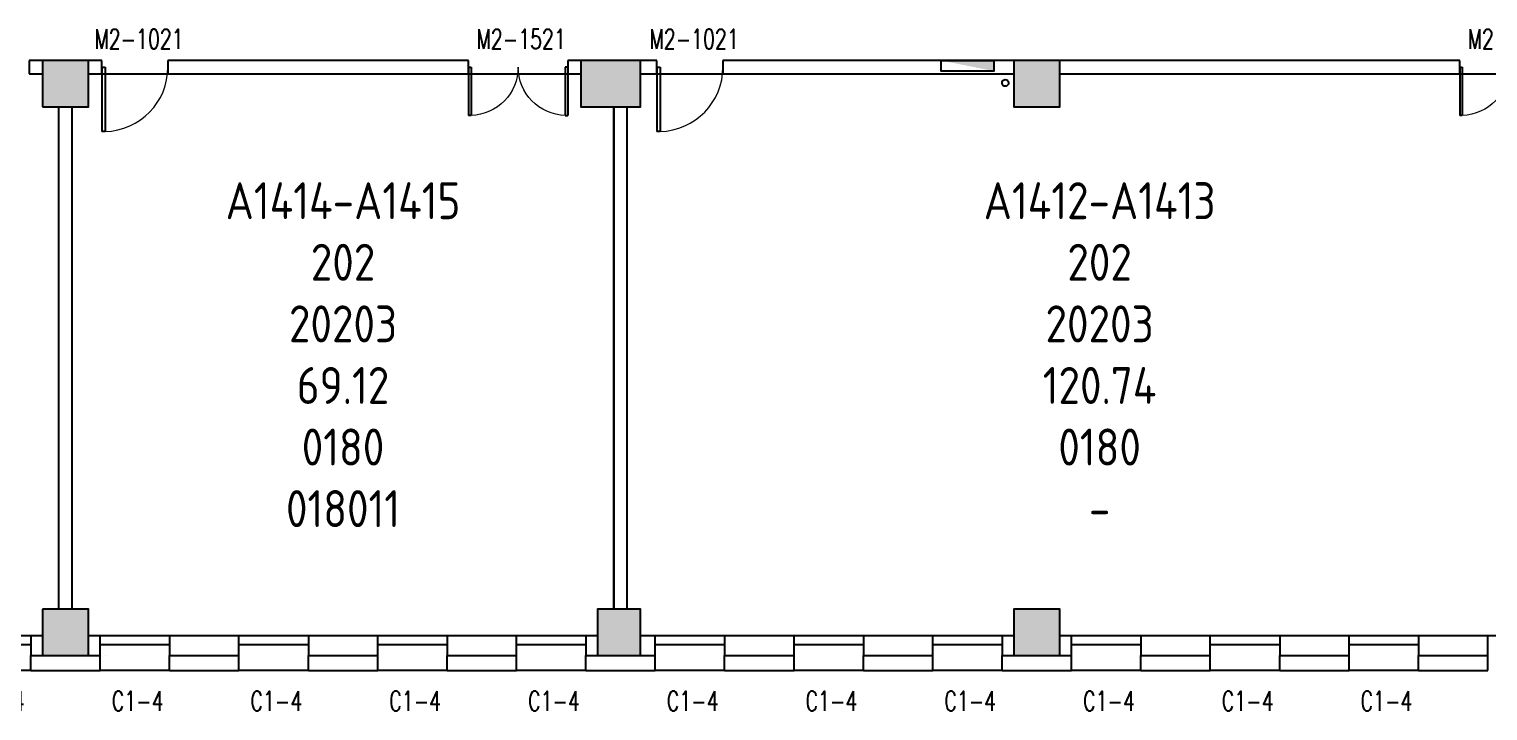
# Model space of a CAD drawing. Extents: x 2066852 to 2142668, y 313528 to 416301.
# Drawn here: x 2101063 to 2123138, y 382828 to 393138 of the extents above; entities that cross this region are included whole.
import ezdxf

# ---------------------------------------------------------------- set-up
doc = ezdxf.new("R2010")
doc.units = 0
doc.header["$LTSCALE"] = 1000
doc.header["$MEASUREMENT"] = 0
for name, color, linetype in [('body', 30, 'Continuous'), ('RM$', 5, 'Continuous'), ('RM$TXT', 5, 'Continuous'), ('消防', 222, 'Continuous')]:
    doc.layers.add(name, color=color, linetype=linetype)
doc.styles.add('_TCH_WINDOW', font='txt.shx', dxfattribs={"height": 3.5, "bigfont": 'hztxt.shx'})
doc.styles.get("Standard").update_dxf_attribs({"font": 'gbenor.shx', "bigfont": 'gbcbig.shx'})

# ---------------------------------------------------------------- blocks, each defined once
blk = doc.blocks.new('cde')
at = {"layer": '消防'}
blk.add_hatch(color=256, dxfattribs=at).paths.add_polyline_path([(-873427, -271674), (-874227, -271674), (-873427, -271834)])
blk.add_lwpolyline([(-874227, -271674), (-873427, -271674), (-873427, -271834), (-874227, -271834)], close=True, dxfattribs=at)
blk = doc.blocks.new('$WINLIB2D$00000004')
for p, q in [((-0.5, 0.5), (0.5, 0.5)), ((-0.5, 0.241), (0.5, 0.241)), ((-0.5, -0.5), (0.5, -0.5))]:
    blk.add_line(p, q)
blk = doc.blocks.new('$DorLib2D$00000001')
for p, q in [((0.45, 0.975), (0.5, 0.975)), ((0.45, 0), (0.45, 0.975)), ((0.5, 0), (0.5, 0.975)), ((0.5, 0), (0.45, 0))]:
    blk.add_line(p, q)
at = {"lineweight": 13}
blk.add_arc((0.475, 0), 0.975, 91.4693, 180, dxfattribs=at)
blk = doc.blocks.new('$DorLib2D$00000002')
for p, q in [((-0.5, 0), (-0.5, 0.4875)), ((-0.475, 0.4875), (-0.5, 0.4875)), ((-0.475, 0), (-0.475, 0.4875)), ((0.475, 0), (0.475, 0.4875)), ((0.475, 0.4875), (0.5, 0.4875)), ((0.5, 0), (0.5, 0.4875)), ((-0.5, 0), (-0.475, 0)), ((0.5, 0), (0.475, 0))]:
    blk.add_line(p, q)
at = {"lineweight": 13}
for centre, start, end in [((-0.4875, 0), 0, 88.53072), ((0.4875, 0), 91.46928, 180)]:
    blk.add_arc(centre, 0.4875, start, end, dxfattribs=at)

msp = doc.modelspace()

# ---------------------------------------------------------------- hatches: boundary and pattern name
at = {"layer": 'body'}
for points in [[(2101263, 391964), (2101963, 391964), (2101963, 392664), (2101263, 392664)], [(2109413, 391964), (2110313, 391964), (2110313, 392664), (2109413, 392664)], [(2115963, 391964), (2116663, 391964), (2116663, 392664), (2115963, 392664)], [(2101263, 383665), (2101963, 383665), (2101963, 384364), (2101263, 384364)], [(2109663, 383665), (2110313, 383665), (2110313, 384364), (2109663, 384364)], [(2115963, 383665), (2116663, 383665), (2116663, 384364), (2115963, 384364)]]:
    msp.add_hatch(color=256, dxfattribs=at).paths.add_polyline_path(points)

# ---------------------------------------------------------------- linework, layer by layer
for p, q in [((2101263, 392664), (2101063, 392664)), ((2101063, 392664), (2101063, 392464)), ((2101963, 392664), (2101263, 392664)), ((2101263, 392664), (2101263, 391964)), ((2102163, 392664), (2101963, 392664)), ((2101963, 391964), (2101963, 392664)), ((2102163, 392464), (2102163, 392664)), ((2107713, 392664), (2103163, 392664)), ((2103163, 392664), (2103163, 392464)), ((2107713, 392464), (2107713, 392664)), ((2109413, 392664), (2109213, 392664)), ((2109213, 392664), (2109213, 392464)), ((2110313, 392664), (2109413, 392664)), ((2109413, 392664), (2109413, 391964)), ((2110563, 392664), (2110313, 392664)), ((2110313, 391964), (2110313, 392664)), ((2110563, 392464), (2110563, 392664)), ((2115963, 392664), (2111563, 392664)), ((2111563, 392664), (2111563, 392464)), ((2116663, 392664), (2115963, 392664)), ((2115963, 392664), (2115963, 391964)), ((2122713, 392664), (2116663, 392664)), ((2116663, 391964), (2116663, 392664)), ((2122713, 392464), (2122713, 392664)), ((2101063, 392464), (2101263, 392464)), ((2101963, 392464), (2102163, 392464)), ((2103163, 392464), (2107713, 392464)), ((2109213, 392464), (2109413, 392464)), ((2110313, 392464), (2110563, 392464)), ((2111563, 392464), (2115963, 392464)), ((2116663, 392464), (2122713, 392464)), ((2101263, 391964), (2101963, 391964)), ((2101513, 384364), (2101513, 391964)), ((2101713, 384364), (2101713, 391964)), ((2109413, 391964), (2110313, 391964)), ((2109913, 384364), (2109913, 391964)), ((2110113, 384364), (2110113, 391964)), ((2115963, 391964), (2116663, 391964)), ((2101963, 384364), (2101263, 384364)), ((2101263, 384364), (2101263, 383665)), ((2101963, 383665), (2101963, 384364)), ((2110313, 384364), (2109663, 384364)), ((2109663, 384364), (2109663, 383665)), ((2110313, 383665), (2110313, 384364)), ((2116663, 384364), (2115963, 384364)), ((2115963, 384364), (2115963, 383665)), ((2116663, 383665), (2116663, 384364)), ((2101263, 383964), (2101088, 383964)), ((2101088, 383964), (2101088, 383665)), ((2102138, 383964), (2101963, 383964)), ((2102138, 383665), (2102138, 383964)), ((2102213, 383964), (2102213, 383964)), ((2104238, 383964), (2103188, 383964)), ((2103188, 383964), (2103188, 383665)), ((2104238, 383665), (2104238, 383964)), ((2106338, 383964), (2105288, 383964)), ((2105288, 383964), (2105288, 383665)), ((2106338, 383665), (2106338, 383964)), ((2108438, 383964), (2107388, 383964)), ((2107388, 383964), (2107388, 383665)), ((2108438, 383665), (2108438, 383964)), ((2109663, 383964), (2109488, 383964)), ((2109488, 383964), (2109488, 383665)), ((2110538, 383964), (2110313, 383964)), ((2110538, 383665), (2110538, 383964)), ((2112638, 383964), (2111588, 383964)), ((2111588, 383964), (2111588, 383665)), ((2112638, 383665), (2112638, 383964)), ((2114738, 383964), (2113688, 383964)), ((2113688, 383964), (2113688, 383665)), ((2114738, 383665), (2114738, 383964)), ((2115963, 383964), (2115788, 383964)), ((2115788, 383964), (2115788, 383665)), ((2116838, 383964), (2116663, 383964)), ((2116838, 383665), (2116838, 383964)), ((2118938, 383964), (2117888, 383964)), ((2117888, 383964), (2117888, 383665)), ((2118938, 383665), (2118938, 383964)), ((2121038, 383964), (2119988, 383964)), ((2119988, 383964), (2119988, 383665)), ((2121038, 383665), (2121038, 383964)), ((2123138, 383964), (2122088, 383964)), ((2122088, 383964), (2122088, 383665)), ((2123138, 383665), (2123138, 383964)), ((2101088, 383665), (2101263, 383665)), ((2101088, 383440), (2101088, 383665)), ((2101263, 383665), (2101963, 383665)), ((2101963, 383665), (2102138, 383665)), ((2102138, 383440), (2102138, 383665)), ((2102213, 383665), (2102213, 383665)), ((2103188, 383665), (2104238, 383665)), ((2103188, 383440), (2103188, 383665)), ((2104238, 383440), (2104238, 383665)), ((2105288, 383665), (2106338, 383665)), ((2105288, 383440), (2105288, 383665)), ((2106338, 383440), (2106338, 383665)), ((2107388, 383665), (2108438, 383665)), ((2107388, 383440), (2107388, 383665)), ((2108438, 383440), (2108438, 383665)), ((2109488, 383665), (2109663, 383665)), ((2109488, 383440), (2109488, 383665)), ((2109663, 383665), (2110313, 383665)), ((2110313, 383665), (2110538, 383665)), ((2110538, 383440), (2110538, 383665)), ((2111588, 383665), (2112638, 383665)), ((2111588, 383440), (2111588, 383665)), ((2112638, 383440), (2112638, 383665)), ((2113688, 383665), (2114738, 383665)), ((2113688, 383440), (2113688, 383665)), ((2114738, 383440), (2114738, 383665)), ((2115788, 383665), (2115963, 383665)), ((2115788, 383440), (2115788, 383665)), ((2115963, 383665), (2116663, 383665)), ((2116663, 383665), (2116838, 383665)), ((2116838, 383440), (2116838, 383665)), ((2117888, 383665), (2118938, 383665)), ((2117888, 383440), (2117888, 383665)), ((2118938, 383440), (2118938, 383665)), ((2119988, 383665), (2121038, 383665)), ((2119988, 383440), (2119988, 383665)), ((2121038, 383440), (2121038, 383665)), ((2122088, 383665), (2123138, 383665)), ((2122088, 383440), (2122088, 383665)), ((2123138, 383440), (2123138, 383665)), ((2101088, 383440), (2101613, 383440)), ((2101613, 383440), (2102138, 383440)), ((2103188, 383440), (2104238, 383440)), ((2105288, 383440), (2106338, 383440)), ((2107388, 383440), (2108438, 383440)), ((2109488, 383440), (2110013, 383440)), ((2109713, 383440), (2110538, 383440)), ((2111588, 383440), (2112638, 383440)), ((2113688, 383440), (2114738, 383440)), ((2115788, 383440), (2116463, 383440)), ((2116463, 383440), (2116838, 383440)), ((2117888, 383440), (2118938, 383440)), ((2119988, 383440), (2121038, 383440)), ((2122088, 383440), (2123138, 383440))]:
    msp.add_line(p, q, dxfattribs=at)
at = {"layer": 'RM$', "const_width": 1}
msp.add_lwpolyline([(2097513, 392464), (2097513, 383964), (2101263, 383964), (2101263, 384364), (2101513, 384364), (2101513, 391964), (2101263, 391964), (2101263, 392464)], close=True, dxfattribs=at)
at = {"layer": 'RM$'}
for points in [[(2101713, 391964), (2101963, 391964), (2101963, 392464), (2109413, 392464), (2109413, 391964), (2109913, 391964), (2109913, 384364), (2109663, 384364), (2109663, 383964), (2101963, 383964), (2101963, 384364), (2101713, 384364)], [(2110113, 391964), (2110313, 391964), (2110313, 392464), (2115963, 392464), (2115963, 391964), (2116663, 391964), (2116663, 392464), (2124413, 392464), (2124413, 383964), (2116663, 383964), (2116663, 384364), (2115963, 384364), (2115963, 383964), (2110313, 383964), (2110313, 384364), (2110113, 384364)]]:
    msp.add_lwpolyline(points, close=True, dxfattribs=at)
at = {"layer": '消防', "linetype": 'Continuous'}
msp.add_circle((2115836, 392325), 50, dxfattribs=at)

# ---------------------------------------------------------------- block references
at = {"layer": 'body'}
ref = msp.add_blockref('$DorLib2D$00000001', (2102663, 392565), dxfattribs=dict(at, xscale=1000, yscale=1000, zscale=1000, rotation=180))
ref.add_attrib('A', 'M2-1021', (2102051, 392841), dxfattribs={"height": 297.5, "style": '_TCH_WINDOW', "width": 0.705882})
ref = msp.add_blockref('$DorLib2D$00000002', (2108463, 392565), dxfattribs=dict(at, xscale=-1500, yscale=1500, zscale=-1500, rotation=180))
ref.add_attrib('A', 'M2-1521', (2107833, 392840), dxfattribs={"height": 297.5, "style": '_TCH_WINDOW', "width": 0.705882})
ref = msp.add_blockref('$DorLib2D$00000001', (2111063, 392565), dxfattribs=dict(at, xscale=1000, yscale=1000, zscale=1000, rotation=180))
ref.add_attrib('A', 'M2-1021', (2110451, 392841), dxfattribs={"height": 297.5, "style": '_TCH_WINDOW', "width": 0.705882})
ref = msp.add_blockref('$DorLib2D$00000002', (2123463, 392565), dxfattribs=dict(at, xscale=-1500, yscale=1500, zscale=-1500, rotation=180))
ref.add_attrib('A', 'M2-1521', (2122833, 392840), dxfattribs={"height": 297.5, "style": '_TCH_WINDOW', "width": 0.705882})
ref = msp.add_blockref('$WINLIB2D$00000004', (2100563, 383702), dxfattribs=dict(at, xscale=-1050, yscale=525, zscale=-1050))
ref.add_attrib('A', 'C1-4', (2100213, 382828), dxfattribs={"height": 297.5, "style": '_TCH_WINDOW', "width": 0.705882})
ref = msp.add_blockref('$WINLIB2D$00000004', (2102663, 383702), dxfattribs=dict(at, xscale=-1050, yscale=525, zscale=-1050))
ref.add_attrib('A', 'C1-4', (2102313, 382828), dxfattribs={"height": 297.5, "style": '_TCH_WINDOW', "width": 0.705882})
ref = msp.add_blockref('$WINLIB2D$00000004', (2104763, 383702), dxfattribs=dict(at, xscale=-1050, yscale=525, zscale=-1050))
ref.add_attrib('A', 'C1-4', (2104413, 382828), dxfattribs={"height": 297.5, "style": '_TCH_WINDOW', "width": 0.705882})
ref = msp.add_blockref('$WINLIB2D$00000004', (2106863, 383702), dxfattribs=dict(at, xscale=-1050, yscale=525, zscale=-1050))
ref.add_attrib('A', 'C1-4', (2106513, 382828), dxfattribs={"height": 297.5, "style": '_TCH_WINDOW', "width": 0.705882})
ref = msp.add_blockref('$WINLIB2D$00000004', (2108963, 383702), dxfattribs=dict(at, xscale=-1050, yscale=525, zscale=-1050))
ref.add_attrib('A', 'C1-4', (2108613, 382828), dxfattribs={"height": 297.5, "style": '_TCH_WINDOW', "width": 0.705882})
ref = msp.add_blockref('$WINLIB2D$00000004', (2111063, 383702), dxfattribs=dict(at, xscale=-1050, yscale=525, zscale=-1050, rotation=359.9999999999991))
ref.add_attrib('A', 'C1-4', (2110713, 382828), dxfattribs={"height": 297.5, "style": '_TCH_WINDOW', "width": 0.705882})
ref = msp.add_blockref('$WINLIB2D$00000004', (2113163, 383702), dxfattribs=dict(at, xscale=-1050, yscale=525, zscale=-1050, rotation=359.9999999999991))
ref.add_attrib('A', 'C1-4', (2112813, 382828), dxfattribs={"height": 297.5, "style": '_TCH_WINDOW', "width": 0.705882})
ref = msp.add_blockref('$WINLIB2D$00000004', (2115263, 383702), dxfattribs=dict(at, xscale=-1050, yscale=525, zscale=-1050, rotation=359.9999999999991))
ref.add_attrib('A', 'C1-4', (2114913, 382828), dxfattribs={"height": 297.5, "style": '_TCH_WINDOW', "width": 0.705882})
ref = msp.add_blockref('$WINLIB2D$00000004', (2117363, 383702), dxfattribs=dict(at, xscale=-1050, yscale=525, zscale=-1050))
ref.add_attrib('A', 'C1-4', (2117013, 382828), dxfattribs={"height": 297.5, "style": '_TCH_WINDOW', "width": 0.705882})
ref = msp.add_blockref('$WINLIB2D$00000004', (2119463, 383702), dxfattribs=dict(at, xscale=-1050, yscale=525, zscale=-1050))
ref.add_attrib('A', 'C1-4', (2119113, 382828), dxfattribs={"height": 297.5, "style": '_TCH_WINDOW', "width": 0.705882})
ref = msp.add_blockref('$WINLIB2D$00000004', (2121563, 383702), dxfattribs=dict(at, xscale=-1050, yscale=525, zscale=-1050))
ref.add_attrib('A', 'C1-4', (2121213, 382828), dxfattribs={"height": 297.5, "style": '_TCH_WINDOW', "width": 0.705882})
at = {"layer": '消防'}
msp.add_blockref('cde', (2989090, 664339), dxfattribs=at)

# ---------------------------------------------------------------- texts
at = {"layer": 'RM$TXT', "char_height": 558.8, "attachment_point": 8}
for s, insert in [('A1414-A1415^M^J202^M^J20203^M^J69.12^M^J0180^M^J018011^M^J', (2105813, 385607)), ('A1412-A1413^M^J202^M^J20203^M^J120.74^M^J0180^M^J-^M^J', (2117263, 385607))]:
    msp.add_mtext(s, dxfattribs=dict(at, insert=insert))

doc.saveas('drawing.dxf')
